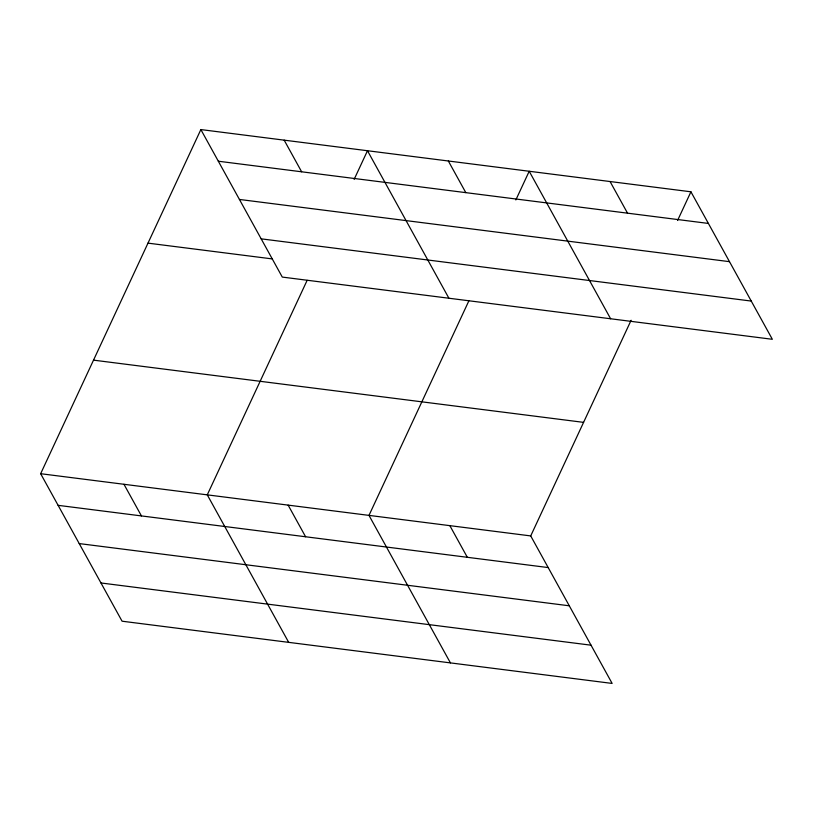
<?xml version="1.0" encoding="UTF-8"?>
<svg xmlns="http://www.w3.org/2000/svg" width="813" height="813" viewBox="0 0 813 813"><rect width="100%" height="100%" fill="white"/><g stroke="black" fill="none" stroke-linecap="round" stroke-linejoin="round"><path stroke-width="1.22" d="M40.65 473.705L530.716 535.919L612.138 683.428L122.072 621.203L40.65 473.705L200.862 129.572L690.928 191.797L772.35 339.295L282.284 277.081L200.862 129.572M307.131 280.353L207.274 494.853L288.696 642.361M354.133 179.409L367.486 150.73L448.908 298.229M468.857 300.881L368.99 515.391L450.422 662.89M515.849 199.937L529.202 171.258L610.624 318.767M530.716 535.919L631.112 320.271M677.575 220.475L690.928 191.797M218.321 161.218L708.387 223.433M239.429 199.449L729.495 261.664M261.176 238.839L751.242 301.064M147.986 243.138L272.335 258.92M93.515 360.139L583.582 422.364M58.119 505.34L548.175 567.565M79.227 543.582L569.283 605.797M100.964 582.972L591.031 645.187M610.065 181.533L627.534 213.169M448.339 160.994L465.808 192.63M284.174 140.151L301.633 171.797M449.853 525.655L467.323 557.291M288.137 505.127L305.597 536.763M123.962 484.284L141.432 515.92"/></g></svg>
